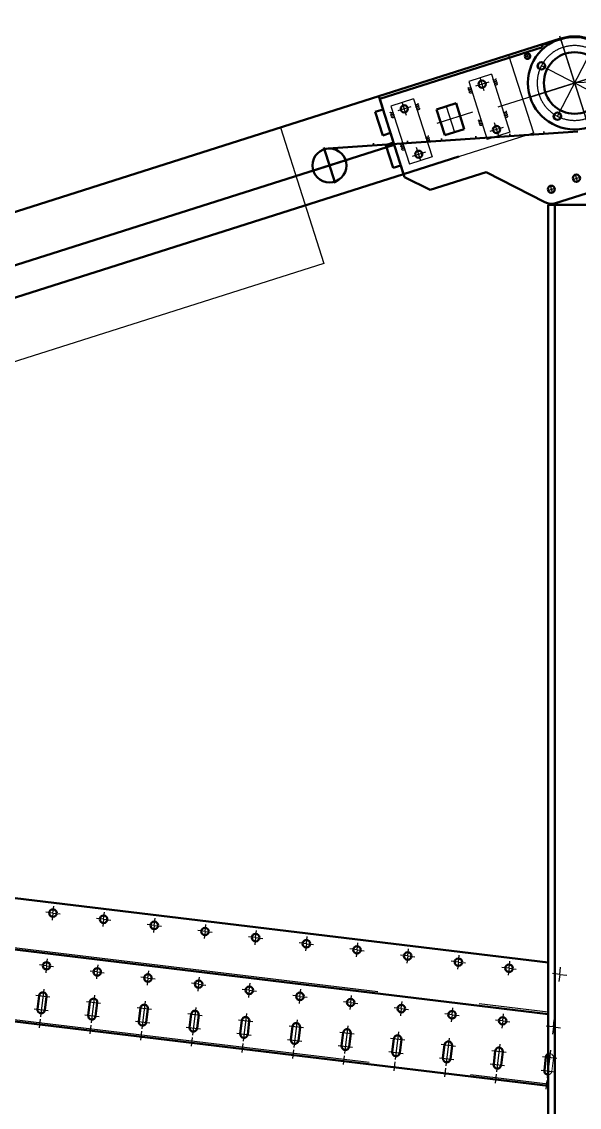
# Model space of a CAD drawing. Header units: millimetres. Extents: x 0 to 118800, y 79635 to 177025.
# Drawn here: x 29450 to 30269, y 99391 to 100988 of the extents above; entities that cross this region are included whole.
import ezdxf

# ---------------------------------------------------------------- set-up
doc = ezdxf.new("R2010")
doc.units = ezdxf.units.MM
doc.header["$LTSCALE"] = 200
for name, pattern in [('AM_DIN_F_W050', [6.25, 4.75, -1.5]), ('AM_DIN_G_W050', [13.75, 9.75, -1.5, 1, -1.5]), ('AM_DIN_G_W050x2', [6.875, 4.75, -0.875, 0.375, -0.875]), ('AM_ISO02W050x2', [3.75, 3, -0.75]), ('AM_ISO08W050x2', [9, 6, -0.75, 1.5, -0.75]), ('AUSGEZOGEN', [0]), ('PUNKT', [0.25, 0, -0.25])]:
    doc.linetypes.add(name, pattern=pattern)
doc.layers.add('1', color=7, linetype='Continuous')
for name, color, linetype, lineweight in [('AM_0', 7, 'Continuous', 50), ('AM_0N', 7, 'Continuous', 50), ('AM_2', 5, 'Continuous', 50), ('AM_3', 6, 'AM_DIN_F_W050', 25), ('AM_7', 4, 'AM_DIN_G_W050', 25), ('AM_9', 253, 'Continuous', 0)]:
    doc.layers.add(name, color=color, linetype=linetype, lineweight=lineweight)

# ---------------------------------------------------------------- blocks, each defined once
blk = doc.blocks.new('*U405')
at = {"layer": 'AM_0N'}
for p, q in [((30323.6, 100718.1), (30223.6, 100718.1)), ((30223.6, 100718.1), (30223.6, 99200.1)), ((30233.6, 100718.1), (30233.6, 99200.1)), ((30313.6, 100718.1), (30313.6, 99200.1)), ((30323.6, 99200.1), (30323.6, 100718.1)), ((30223.6, 99200.1), (30323.6, 99200.1))]:
    blk.add_line(p, q, dxfattribs=at)
blk = doc.blocks.new('AFlaschBD120')
at = {"layer": '1', "color": 4, "linetype": 'AUSGEZOGEN'}
for centre in [(398.8, 543.1), (476.6, 543.1), (398.8, 465.4), (476.6, 465.4)]:
    blk.add_arc(centre, 6, 85.7773, 56.5255, dxfattribs=at)
at = {"layer": 'AM_0'}
for p, q in [((437.7, 571.8), (466.7, 571.8)), ((466.7, 571.8), (466.7, 568.8)), ((466.7, 568.8), (717.7, 568.8)), ((717.7, 552.5), (717.7, 568.8)), ((717.7, 552.5), (729.7, 552.5)), ((729.7, 516.3), (729.7, 552.5)), ((612.7, 528.8), (612.7, 488.8)), ((612.7, 528.8), (642.7, 528.8)), ((642.7, 528.8), (642.7, 488.8)), ((717.7, 516.3), (729.7, 516.3)), ((717.7, 501.3), (717.7, 516.3)), ((717.7, 501.3), (729.7, 501.3)), ((729.7, 466), (729.7, 501.3)), ((372.5, 486.8), (402.7, 373.9)), ((612.7, 488.8), (642.7, 488.8)), ((717.7, 466), (729.7, 466)), ((717.7, 466), (717.7, 447.8)), ((717.7, 447.8), (687.7, 418.8)), ((532.7, 350.4), (601, 418.8)), ((601, 418.8), (687.7, 418.8)), ((441.4, 344.3), (517.8, 344.3))]:
    blk.add_line(p, q, dxfattribs=at)
for centre, radius in [((491.7, 562.8), 4), ((437.7, 504.3), 45.2), ((398.8, 543.1), 5.25), ((476.6, 543.1), 5.25), ((567.7, 543.8), 5.25), ((687.7, 543.8), 5.25), ((567.7, 473.8), 5.25), ((687.7, 473.8), 5.25), ((398.8, 465.4), 5.25), ((476.6, 465.4), 5.25), ((437.7, 374.3), 5.25), ((477.7, 370), 5.35), ((517.7, 365.7), 5.25)]:
    blk.add_circle(centre, radius, dxfattribs=at)
for centre, radius, start, end in [((437.7, 504.3), 67.5, 90, 195), ((441.4, 384.3), 40, 195, 270), ((517.8, 365.3), 21, 270, 315)]:
    blk.add_arc(centre, radius, start, end, dxfattribs=at)
at = {"layer": 'AM_3', "linetype": 'AM_ISO02W050x2'}
for p, q in [((550.2, 553.6), (550.2, 464)), ((550.2, 553.6), (585.2, 553.6)), ((585.2, 553.6), (585.2, 464)), ((670.2, 553.6), (705.2, 553.6)), ((670.2, 553.6), (670.2, 464)), ((705.2, 553.6), (705.2, 464)), ((550.2, 464), (585.2, 464)), ((670.2, 464), (705.2, 464))]:
    blk.add_line(p, q, dxfattribs=at)
for centre in [(548.2, 545.7), (548.2, 543.2), (587.1, 545.7), (587.1, 543.2), (668.2, 545.7), (668.2, 543.2), (707.1, 545.7), (707.1, 543.2), (548.2, 540.7), (548.2, 538.2), (587.1, 540.7), (587.1, 538.2), (668.2, 540.7), (668.2, 538.2), (707.1, 540.7), (707.1, 538.2), (548.2, 495.7), (587.1, 495.7), (668.2, 495.7), (707.1, 495.7), (548.2, 493.2), (548.2, 490.7), (548.2, 488.2), (587.1, 493.2), (587.1, 490.7), (587.1, 488.2), (668.2, 493.2), (668.2, 490.7), (668.2, 488.2), (707.1, 493.2), (707.1, 490.7), (707.1, 488.2)]:
    blk.add_arc(centre, 2, 180, 0, dxfattribs=at)
at = {"layer": 'AM_7', "linetype": 'AM_ISO08W050x2'}
for p, q in [((437.7, 577.3), (437.7, 365.7)), ((496.1, 562.8), (487.3, 562.8)), ((491.7, 567.2), (491.7, 558.4)), ((398.8, 465.4), (476.6, 543.1)), ((476.6, 465.4), (398.8, 543.1)), ((557.4, 543.8), (577.9, 543.8)), ((567.7, 533.5), (567.7, 554)), ((677.4, 543.8), (697.9, 543.8)), ((687.7, 533.5), (687.7, 554)), ((717.7, 465.5), (717.7, 552)), ((627.7, 528.8), (627.7, 488.8)), ((382.7, 504.3), (555.9, 504.3)), ((384.6, 490), (437.7, 504.3)), ((593.6, 508.8), (648.9, 508.8)), ((567.7, 463.5), (567.7, 484)), ((687.7, 463.5), (687.7, 484)), ((557.4, 473.8), (577.9, 473.8)), ((677.4, 473.8), (697.9, 473.8)), ((443.5, 374.3), (431.9, 374.3)), ((437.7, 380), (437.7, 368.5)), ((483.6, 370), (471.8, 370)), ((477.7, 375.9), (477.7, 364.1)), ((517.7, 371.5), (517.7, 359.9)), ((523.5, 365.7), (511.9, 365.7))]:
    blk.add_line(p, q, dxfattribs=at)
blk.add_circle((437.7, 504.3), 55, dxfattribs=at)
blk = doc.blocks.new('guf ohne Mittelspannung')
at = {"layer": '1', "color": 4, "linetype": 'PUNKT'}
blk.add_line((-3255.2, -135), (-2898.1, -47.8), dxfattribs=at)
at = {"layer": 'AM_0'}
for p, q in [((-3271.5, 0), (-2991.5, 0)), ((-2991.5, 0), (-290, 0)), ((-2991.5, 0), (-2991.5, -120)), ((-2891.5, -47.5), (-2891.5, -102.5)), ((-2991.5, -75), (-290, -75)), ((-2864, -75), (-2919, -75)), ((-3076.9, -120), (-2991.5, -120)), ((-2991.5, -120), (-290, -120))]:
    blk.add_line(p, q, dxfattribs=at)
for centre, radius in [((-3271.5, -68.5), 68.5), ((-2891.5, -75), 25)]:
    blk.add_circle(centre, radius, dxfattribs=at)
at = {"layer": 'AM_2'}
blk.add_line((-3254.5, -138), (-2897.4, -50.7), dxfattribs=at)
at = {"layer": 'AM_3', "linetype": 'AM_ISO02W050x2'}
for p in [(-3191.5, 0), (-3076.9, -120)]:
    blk.add_line(p, (-3191.5, -120), dxfattribs=at)
at = {"layer": 'AM_7', "linetype": 'AM_ISO08W050x2'}
for p, q in [((-3271.5, 0), (-3271.5, -137)), ((-2840, 0), (-2840, -210)), ((-3203, -68.5), (-3340, -68.5)), ((-2840, -210), (-500, -210))]:
    blk.add_line(p, q, dxfattribs=at)
at = {"layer": 'AM_0'}
blk.add_blockref('AFlaschBD120', (-3709.2, -572.8), dxfattribs=at)
blk = doc.blocks.new('*U438')
at = {"layer": 'AM_0'}
for p, q in [((29624.9, 99537.1), (29622.5, 99517.2)), ((29635.8, 99535.8), (29633.4, 99515.9))]:
    blk.add_line(p, q, dxfattribs=at)
for centre, start, end in [((29630.3, 99536.4), 353.1038, 173.1038), ((29627.9, 99516.6), 173.1038, 353.1038)]:
    blk.add_arc(centre, 5.5, start, end, dxfattribs=at)
at = {"layer": 'AM_7', "linetype": 'AM_DIN_G_W050x2'}
for p, q in [((29631.6, 99546.9), (29626.7, 99506.2)), ((29619.9, 99537.7), (29640.8, 99535.2)), ((29617.5, 99517.8), (29638.4, 99515.3))]:
    blk.add_line(p, q, dxfattribs=at)
blk = doc.blocks.new('*U439')
at = {"layer": 'AM_0'}
for p, q in [((29550.4, 99546.1), (29548, 99526.2)), ((29561.3, 99544.8), (29558.9, 99524.9))]:
    blk.add_line(p, q, dxfattribs=at)
for centre, start, end in [((29555.9, 99545.4), 353.1038, 173.1038), ((29553.5, 99525.6), 173.1038, 353.1038)]:
    blk.add_arc(centre, 5.5, start, end, dxfattribs=at)
at = {"layer": 'AM_7', "linetype": 'AM_DIN_G_W050x2'}
for p, q in [((29545.5, 99546.7), (29566.3, 99544.2)), ((29557.1, 99555.9), (29552.2, 99515.2)), ((29543.1, 99526.8), (29563.9, 99524.3))]:
    blk.add_line(p, q, dxfattribs=at)
blk = doc.blocks.new('*U440')
at = {"layer": 'AM_0'}
for p, q in [((29476, 99555.1), (29473.6, 99535.2)), ((29486.9, 99553.8), (29484.5, 99533.9))]:
    blk.add_line(p, q, dxfattribs=at)
for centre, start, end in [((29481.4, 99554.4), 353.1038, 173.1038), ((29479, 99534.6), 173.1038, 353.1038)]:
    blk.add_arc(centre, 5.5, start, end, dxfattribs=at)
at = {"layer": 'AM_7', "linetype": 'AM_DIN_G_W050x2'}
for p, q in [((29482.7, 99564.9), (29477.8, 99524.2)), ((29471, 99555.7), (29491.8, 99553.2)), ((29468.6, 99535.8), (29489.4, 99533.3))]:
    blk.add_line(p, q, dxfattribs=at)
blk = doc.blocks.new('*U441')
at = {"layer": 'AM_0'}
for p, q in [((29848.2, 99510.1), (29845.8, 99490.2)), ((29859.2, 99508.8), (29856.8, 99488.9))]:
    blk.add_line(p, q, dxfattribs=at)
for centre, start, end in [((29853.7, 99509.4), 353.1038, 173.1038), ((29851.3, 99489.6), 173.1038, 353.1038)]:
    blk.add_arc(centre, 5.5, start, end, dxfattribs=at)
at = {"layer": 'AM_7', "linetype": 'AM_DIN_G_W050x2'}
for p, q in [((29855, 99519.8), (29850, 99479.1)), ((29843.3, 99510.7), (29864.1, 99508.2)), ((29840.9, 99490.8), (29861.7, 99488.3))]:
    blk.add_line(p, q, dxfattribs=at)
blk = doc.blocks.new('*U442')
at = {"layer": 'AM_0'}
for p, q in [((29699.3, 99528.1), (29696.9, 99508.2)), ((29710.3, 99526.8), (29707.9, 99506.9))]:
    blk.add_line(p, q, dxfattribs=at)
for centre, start, end in [((29704.8, 99527.4), 353.1038, 173.1038), ((29702.4, 99507.6), 173.1038, 353.1038)]:
    blk.add_arc(centre, 5.5, start, end, dxfattribs=at)
at = {"layer": 'AM_7', "linetype": 'AM_DIN_G_W050x2'}
for p, q in [((29706.1, 99537.9), (29701.1, 99497.1)), ((29694.4, 99528.7), (29715.2, 99526.2)), ((29692, 99508.8), (29712.8, 99506.3))]:
    blk.add_line(p, q, dxfattribs=at)
blk = doc.blocks.new('*U443')
at = {"layer": 'AM_0'}
for p, q in [((29773.8, 99519.1), (29771.4, 99499.2)), ((29784.7, 99517.8), (29782.3, 99497.9))]:
    blk.add_line(p, q, dxfattribs=at)
for centre, start, end in [((29779.3, 99518.4), 353.1038, 173.1038), ((29776.9, 99498.6), 173.1038, 353.1038)]:
    blk.add_arc(centre, 5.5, start, end, dxfattribs=at)
at = {"layer": 'AM_7', "linetype": 'AM_DIN_G_W050x2'}
for p, q in [((29768.8, 99519.7), (29789.7, 99517.2)), ((29780.5, 99528.8), (29775.6, 99488.1)), ((29766.4, 99499.8), (29787.3, 99497.3))]:
    blk.add_line(p, q, dxfattribs=at)
blk = doc.blocks.new('*U444')
at = {"layer": 'AM_0'}
for p, q in [((29922.7, 99501.1), (29920.3, 99481.2)), ((29933.6, 99499.8), (29931.2, 99479.9))]:
    blk.add_line(p, q, dxfattribs=at)
for centre, start, end in [((29928.2, 99500.4), 353.1038, 173.1038), ((29925.8, 99480.6), 173.1038, 353.1038)]:
    blk.add_arc(centre, 5.5, start, end, dxfattribs=at)
at = {"layer": 'AM_7', "linetype": 'AM_DIN_G_W050x2'}
for p, q in [((29917.7, 99501.7), (29938.6, 99499.2)), ((29929.4, 99510.8), (29924.5, 99470.1)), ((29915.3, 99481.8), (29936.2, 99479.3))]:
    blk.add_line(p, q, dxfattribs=at)
blk = doc.blocks.new('*U445')
at = {"layer": 'AM_0'}
for p, q in [((29997.2, 99492.1), (29994.8, 99472.2)), ((30008.1, 99490.7), (30005.7, 99470.9))]:
    blk.add_line(p, q, dxfattribs=at)
for centre, start, end in [((30002.6, 99491.4), 353.1038, 173.1038), ((30000.2, 99471.6), 173.1038, 353.1038)]:
    blk.add_arc(centre, 5.5, start, end, dxfattribs=at)
at = {"layer": 'AM_7', "linetype": 'AM_DIN_G_W050x2'}
for p, q in [((30003.9, 99501.8), (29999, 99461.1)), ((29992.2, 99492.7), (30013, 99490.1)), ((29989.8, 99472.8), (30010.6, 99470.3))]:
    blk.add_line(p, q, dxfattribs=at)
blk = doc.blocks.new('*U446')
at = {"layer": 'AM_0'}
for p, q in [((30071.6, 99483.1), (30069.2, 99463.2)), ((30082.5, 99481.7), (30080.1, 99461.9))]:
    blk.add_line(p, q, dxfattribs=at)
for centre, start, end in [((30077.1, 99482.4), 353.1038, 173.1038), ((30074.7, 99462.5), 173.1038, 353.1038)]:
    blk.add_arc(centre, 5.5, start, end, dxfattribs=at)
at = {"layer": 'AM_7', "linetype": 'AM_DIN_G_W050x2'}
for p, q in [((30066.7, 99483.7), (30087.5, 99481.1)), ((30078.3, 99492.8), (30073.4, 99452.1)), ((30064.3, 99463.8), (30085.1, 99461.3))]:
    blk.add_line(p, q, dxfattribs=at)
blk = doc.blocks.new('*U447')
at = {"layer": 'AM_0'}
blk.add_line((30220.5, 99465.1), (30218.1, 99445.2), dxfattribs=at)
for centre, start, end in [((30226, 99464.4), 116.0782, 173.1038), ((30223.6, 99444.5), 173.1038, 269.8294)]:
    blk.add_arc(centre, 5.5, start, end, dxfattribs=at)
at = {"layer": 'AM_7', "linetype": 'AM_DIN_G_W050x2'}
for p, q in [((30227.3, 99474.8), (30222.3, 99434.1)), ((30215.6, 99465.7), (30236.4, 99463.1)), ((30213.2, 99445.8), (30234, 99443.3))]:
    blk.add_line(p, q, dxfattribs=at)
at = {"layer": 'AM_9'}
blk.add_line((30231.5, 99463.7), (30229.1, 99443.9), dxfattribs=at)
for centre, start, end in [((30226, 99464.4), 353.1038, 116.0782), ((30223.6, 99444.5), 269.8294, 353.1038)]:
    blk.add_arc(centre, 5.5, start, end, dxfattribs=at)
blk = doc.blocks.new('*U448')
at = {"layer": 'AM_0'}
for p, q in [((30146.1, 99474.1), (30143.7, 99454.2)), ((30157, 99472.7), (30154.6, 99452.9))]:
    blk.add_line(p, q, dxfattribs=at)
for centre, start, end in [((30151.5, 99473.4), 353.1038, 173.1038), ((30149.1, 99453.5), 173.1038, 353.1038)]:
    blk.add_arc(centre, 5.5, start, end, dxfattribs=at)
at = {"layer": 'AM_7', "linetype": 'AM_DIN_G_W050x2'}
for p, q in [((30152.8, 99483.8), (30147.9, 99443.1)), ((30141.1, 99474.7), (30162, 99472.1)), ((30138.7, 99454.8), (30159.6, 99452.3))]:
    blk.add_line(p, q, dxfattribs=at)
blk = doc.blocks.new('*U483')
at = {"layer": 'AM_0'}
for p, q in [((29624.9, 99537.1), (29622.5, 99517.2)), ((29635.8, 99535.8), (29633.4, 99515.9))]:
    blk.add_line(p, q, dxfattribs=at)
for centre, start, end in [((29630.3, 99536.4), 353.1038, 173.1038), ((29627.9, 99516.6), 173.1038, 353.1038)]:
    blk.add_arc(centre, 5.5, start, end, dxfattribs=at)
at = {"layer": 'AM_7', "linetype": 'AM_DIN_G_W050x2'}
for p, q in [((29631.6, 99546.9), (29626.7, 99506.2)), ((29619.9, 99537.7), (29640.8, 99535.2)), ((29617.5, 99517.8), (29638.4, 99515.3))]:
    blk.add_line(p, q, dxfattribs=at)
blk = doc.blocks.new('*U484')
at = {"layer": 'AM_0'}
for p, q in [((29550.4, 99546.1), (29548, 99526.2)), ((29561.3, 99544.8), (29558.9, 99524.9))]:
    blk.add_line(p, q, dxfattribs=at)
for centre, start, end in [((29555.9, 99545.4), 353.1038, 173.1038), ((29553.5, 99525.6), 173.1038, 353.1038)]:
    blk.add_arc(centre, 5.5, start, end, dxfattribs=at)
at = {"layer": 'AM_7', "linetype": 'AM_DIN_G_W050x2'}
for p, q in [((29545.5, 99546.7), (29566.3, 99544.2)), ((29557.1, 99555.9), (29552.2, 99515.2)), ((29543.1, 99526.8), (29563.9, 99524.3))]:
    blk.add_line(p, q, dxfattribs=at)
blk = doc.blocks.new('*U485')
at = {"layer": 'AM_0'}
for p, q in [((29476, 99555.1), (29473.6, 99535.2)), ((29486.9, 99553.8), (29484.5, 99533.9))]:
    blk.add_line(p, q, dxfattribs=at)
for centre, start, end in [((29481.4, 99554.4), 353.1038, 173.1038), ((29479, 99534.6), 173.1038, 353.1038)]:
    blk.add_arc(centre, 5.5, start, end, dxfattribs=at)
at = {"layer": 'AM_7', "linetype": 'AM_DIN_G_W050x2'}
for p, q in [((29482.7, 99564.9), (29477.8, 99524.2)), ((29471, 99555.7), (29491.8, 99553.2)), ((29468.6, 99535.8), (29489.4, 99533.3))]:
    blk.add_line(p, q, dxfattribs=at)
blk = doc.blocks.new('*U486')
at = {"layer": 'AM_0'}
for p, q in [((29848.2, 99510.1), (29845.8, 99490.2)), ((29859.2, 99508.8), (29856.8, 99488.9))]:
    blk.add_line(p, q, dxfattribs=at)
for centre, start, end in [((29853.7, 99509.4), 353.1038, 173.1038), ((29851.3, 99489.6), 173.1038, 353.1038)]:
    blk.add_arc(centre, 5.5, start, end, dxfattribs=at)
at = {"layer": 'AM_7', "linetype": 'AM_DIN_G_W050x2'}
for p, q in [((29855, 99519.8), (29850, 99479.1)), ((29843.3, 99510.7), (29864.1, 99508.2)), ((29840.9, 99490.8), (29861.7, 99488.3))]:
    blk.add_line(p, q, dxfattribs=at)
blk = doc.blocks.new('*U487')
at = {"layer": 'AM_0'}
for p, q in [((29699.3, 99528.1), (29696.9, 99508.2)), ((29710.3, 99526.8), (29707.9, 99506.9))]:
    blk.add_line(p, q, dxfattribs=at)
for centre, start, end in [((29704.8, 99527.4), 353.1038, 173.1038), ((29702.4, 99507.6), 173.1038, 353.1038)]:
    blk.add_arc(centre, 5.5, start, end, dxfattribs=at)
at = {"layer": 'AM_7', "linetype": 'AM_DIN_G_W050x2'}
for p, q in [((29706.1, 99537.9), (29701.1, 99497.1)), ((29694.4, 99528.7), (29715.2, 99526.2)), ((29692, 99508.8), (29712.8, 99506.3))]:
    blk.add_line(p, q, dxfattribs=at)
blk = doc.blocks.new('*U488')
at = {"layer": 'AM_0'}
for p, q in [((29773.8, 99519.1), (29771.4, 99499.2)), ((29784.7, 99517.8), (29782.3, 99497.9))]:
    blk.add_line(p, q, dxfattribs=at)
for centre, start, end in [((29779.3, 99518.4), 353.1038, 173.1038), ((29776.9, 99498.6), 173.1038, 353.1038)]:
    blk.add_arc(centre, 5.5, start, end, dxfattribs=at)
at = {"layer": 'AM_7', "linetype": 'AM_DIN_G_W050x2'}
for p, q in [((29768.8, 99519.7), (29789.7, 99517.2)), ((29780.5, 99528.8), (29775.6, 99488.1)), ((29766.4, 99499.8), (29787.3, 99497.3))]:
    blk.add_line(p, q, dxfattribs=at)
blk = doc.blocks.new('*U489')
at = {"layer": 'AM_0'}
for p, q in [((29922.7, 99501.1), (29920.3, 99481.2)), ((29933.6, 99499.8), (29931.2, 99479.9))]:
    blk.add_line(p, q, dxfattribs=at)
for centre, start, end in [((29928.2, 99500.4), 353.1038, 173.1038), ((29925.8, 99480.6), 173.1038, 353.1038)]:
    blk.add_arc(centre, 5.5, start, end, dxfattribs=at)
at = {"layer": 'AM_7', "linetype": 'AM_DIN_G_W050x2'}
for p, q in [((29917.7, 99501.7), (29938.6, 99499.2)), ((29929.4, 99510.8), (29924.5, 99470.1)), ((29915.3, 99481.8), (29936.2, 99479.3))]:
    blk.add_line(p, q, dxfattribs=at)
blk = doc.blocks.new('*U490')
at = {"layer": 'AM_0'}
for p, q in [((29997.2, 99492.1), (29994.8, 99472.2)), ((30008.1, 99490.7), (30005.7, 99470.9))]:
    blk.add_line(p, q, dxfattribs=at)
for centre, start, end in [((30002.6, 99491.4), 353.1038, 173.1038), ((30000.2, 99471.6), 173.1038, 353.1038)]:
    blk.add_arc(centre, 5.5, start, end, dxfattribs=at)
at = {"layer": 'AM_7', "linetype": 'AM_DIN_G_W050x2'}
for p, q in [((30003.9, 99501.8), (29999, 99461.1)), ((29992.2, 99492.7), (30013, 99490.1)), ((29989.8, 99472.8), (30010.6, 99470.3))]:
    blk.add_line(p, q, dxfattribs=at)
blk = doc.blocks.new('*U491')
at = {"layer": 'AM_0'}
for p, q in [((30071.6, 99483.1), (30069.2, 99463.2)), ((30082.5, 99481.7), (30080.1, 99461.9))]:
    blk.add_line(p, q, dxfattribs=at)
for centre, start, end in [((30077.1, 99482.4), 353.1038, 173.1038), ((30074.7, 99462.5), 173.1038, 353.1038)]:
    blk.add_arc(centre, 5.5, start, end, dxfattribs=at)
at = {"layer": 'AM_7', "linetype": 'AM_DIN_G_W050x2'}
for p, q in [((30066.7, 99483.7), (30087.5, 99481.1)), ((30078.3, 99492.8), (30073.4, 99452.1)), ((30064.3, 99463.8), (30085.1, 99461.3))]:
    blk.add_line(p, q, dxfattribs=at)
blk = doc.blocks.new('*U492')
at = {"layer": 'AM_0'}
blk.add_line((30220.5, 99465.1), (30218.1, 99445.2), dxfattribs=at)
for centre, start, end in [((30226, 99464.4), 116.0782, 173.1038), ((30223.6, 99444.5), 173.1038, 269.8294)]:
    blk.add_arc(centre, 5.5, start, end, dxfattribs=at)
at = {"layer": 'AM_7', "linetype": 'AM_DIN_G_W050x2'}
for p, q in [((30227.3, 99474.8), (30222.3, 99434.1)), ((30215.6, 99465.7), (30236.4, 99463.1)), ((30213.2, 99445.8), (30234, 99443.3))]:
    blk.add_line(p, q, dxfattribs=at)
at = {"layer": 'AM_9'}
blk.add_line((30231.5, 99463.7), (30229.1, 99443.9), dxfattribs=at)
for centre, start, end in [((30226, 99464.4), 353.1038, 116.0782), ((30223.6, 99444.5), 269.8294, 353.1038)]:
    blk.add_arc(centre, 5.5, start, end, dxfattribs=at)
blk = doc.blocks.new('*U493')
at = {"layer": 'AM_0'}
for p, q in [((30146.1, 99474.1), (30143.7, 99454.2)), ((30157, 99472.7), (30154.6, 99452.9))]:
    blk.add_line(p, q, dxfattribs=at)
for centre, start, end in [((30151.5, 99473.4), 353.1038, 173.1038), ((30149.1, 99453.5), 173.1038, 353.1038)]:
    blk.add_arc(centre, 5.5, start, end, dxfattribs=at)
at = {"layer": 'AM_7', "linetype": 'AM_DIN_G_W050x2'}
for p, q in [((30152.8, 99483.8), (30147.9, 99443.1)), ((30141.1, 99474.7), (30162, 99472.1)), ((30138.7, 99454.8), (30159.6, 99452.3))]:
    blk.add_line(p, q, dxfattribs=at)

msp = doc.modelspace()

# ---------------------------------------------------------------- linework, layer by layer
at = {"layer": 'AM_0'}
for p, q in [((30223.6, 99603.7), (27152.6, 99975.1)), ((30223.6, 99603.7), (27152.6, 99975.1)), ((27143.6, 99900.7), (30223.6, 99528.1)), ((27143.6, 99900.7), (30223.6, 99528.1)), ((27131, 99796.4), (30223.6, 99422.4)), ((27131, 99796.4), (30223.6, 99422.4))]:
    msp.add_line(p, q, dxfattribs=at)
for centre in [(29496.2, 99676.6), (29496.2, 99676.6), (29570.6, 99667.5), (29570.6, 99667.5), (29645.1, 99658.5), (29645.1, 99658.5), (29719.6, 99649.5), (29719.6, 99649.5), (29794, 99640.5), (29794, 99640.5), (29868.5, 99631.5), (29868.5, 99631.5), (29942.9, 99622.5), (29942.9, 99622.5), (30017.4, 99613.5), (30017.4, 99613.5), (30091.9, 99604.5), (30091.9, 99604.5), (29486.8, 99599.1), (29486.8, 99599.1), (29561.3, 99590.1), (29561.3, 99590.1), (30166.3, 99595.5), (30166.3, 99595.5), (29635.7, 99581.1), (29635.7, 99581.1), (29710.2, 99572.1), (29710.2, 99572.1), (29784.7, 99563.1), (29784.7, 99563.1), (29859.1, 99554.1), (29859.1, 99554.1), (29933.6, 99545.1), (29933.6, 99545.1), (30008, 99536.1), (30008, 99536.1), (30082.5, 99527.1), (30082.5, 99527.1), (30156.9, 99518.1), (30156.9, 99518.1)]:
    msp.add_circle(centre, 5.5, dxfattribs=at)
at = {"layer": 'AM_3', "linetype": 'AM_ISO02W050x2'}
for p, q in [((27143.9, 99903.6), (30223.6, 99531.2)), ((27143.9, 99903.6), (30223.6, 99531.2)), ((27131.3, 99799.4), (30223.6, 99425.4)), ((27131.3, 99799.4), (30223.6, 99425.4))]:
    msp.add_line(p, q, dxfattribs=at)
at = {"layer": 'AM_7', "linetype": 'AM_ISO08W050x2'}
for p, q in [((29496.2, 99676.6), (29485.8, 99677.8)), ((29496.2, 99676.6), (29485.8, 99677.8)), ((29496.2, 99676.6), (29494.9, 99666.1)), ((29496.2, 99676.6), (29494.9, 99666.1)), ((29496.2, 99676.6), (29497.5, 99687)), ((29496.2, 99676.6), (29497.5, 99687)), ((29496.2, 99676.6), (29506.6, 99675.3)), ((29496.2, 99676.6), (29506.6, 99675.3)), ((29570.6, 99667.5), (29571.9, 99678)), ((29570.6, 99667.5), (29571.9, 99678)), ((29570.6, 99667.5), (29560.2, 99668.8)), ((29570.6, 99667.5), (29560.2, 99668.8)), ((29570.6, 99667.5), (29569.4, 99657.1)), ((29570.6, 99667.5), (29569.4, 99657.1)), ((29570.6, 99667.5), (29581.1, 99666.3)), ((29570.6, 99667.5), (29581.1, 99666.3)), ((29645.1, 99658.5), (29634.7, 99659.8)), ((29645.1, 99658.5), (29634.7, 99659.8)), ((29645.1, 99658.5), (29643.8, 99648.1)), ((29645.1, 99658.5), (29643.8, 99648.1)), ((29645.1, 99658.5), (29646.4, 99669)), ((29645.1, 99658.5), (29646.4, 99669)), ((29645.1, 99658.5), (29655.5, 99657.3)), ((29645.1, 99658.5), (29655.5, 99657.3)), ((29719.6, 99649.5), (29720.8, 99660)), ((29719.6, 99649.5), (29720.8, 99660)), ((29719.6, 99649.5), (29709.1, 99650.8)), ((29719.6, 99649.5), (29709.1, 99650.8)), ((29719.6, 99649.5), (29718.3, 99639.1)), ((29719.6, 99649.5), (29718.3, 99639.1)), ((29719.6, 99649.5), (29730, 99648.3)), ((29719.6, 99649.5), (29730, 99648.3)), ((29794, 99640.5), (29795.3, 99651)), ((29794, 99640.5), (29795.3, 99651)), ((29868.5, 99631.5), (29869.7, 99642)), ((29868.5, 99631.5), (29869.7, 99642)), ((29794, 99640.5), (29783.6, 99641.8)), ((29794, 99640.5), (29783.6, 99641.8)), ((29794, 99640.5), (29792.8, 99630.1)), ((29794, 99640.5), (29792.8, 99630.1)), ((29794, 99640.5), (29804.4, 99639.3)), ((29794, 99640.5), (29804.4, 99639.3)), ((29868.5, 99631.5), (29858.1, 99632.8)), ((29868.5, 99631.5), (29858.1, 99632.8)), ((29868.5, 99631.5), (29867.2, 99621.1)), ((29868.5, 99631.5), (29867.2, 99621.1)), ((29868.5, 99631.5), (29878.9, 99630.3)), ((29868.5, 99631.5), (29878.9, 99630.3)), ((29942.9, 99622.5), (29944.2, 99632.9)), ((29942.9, 99622.5), (29944.2, 99632.9)), ((29942.9, 99622.5), (29932.5, 99623.8)), ((29942.9, 99622.5), (29932.5, 99623.8)), ((29942.9, 99622.5), (29941.7, 99612.1)), ((29942.9, 99622.5), (29941.7, 99612.1)), ((29942.9, 99622.5), (29953.4, 99621.3)), ((29942.9, 99622.5), (29953.4, 99621.3)), ((30017.4, 99613.5), (30007, 99614.8)), ((30017.4, 99613.5), (30007, 99614.8)), ((30017.4, 99613.5), (30016.1, 99603.1)), ((30017.4, 99613.5), (30016.1, 99603.1)), ((30017.4, 99613.5), (30018.7, 99623.9)), ((30017.4, 99613.5), (30018.7, 99623.9)), ((30017.4, 99613.5), (30027.8, 99612.3)), ((30017.4, 99613.5), (30027.8, 99612.3)), ((30091.9, 99604.5), (30093.1, 99614.9)), ((30091.9, 99604.5), (30093.1, 99614.9)), ((29486.8, 99599.1), (29476.4, 99600.4)), ((29486.8, 99599.1), (29476.4, 99600.4)), ((29486.8, 99599.1), (29485.6, 99588.7)), ((29486.8, 99599.1), (29485.6, 99588.7)), ((29486.8, 99599.1), (29488.1, 99609.5)), ((29486.8, 99599.1), (29488.1, 99609.5)), ((29486.8, 99599.1), (29497.2, 99597.9)), ((29486.8, 99599.1), (29497.2, 99597.9)), ((29561.3, 99590.1), (29562.5, 99600.5)), ((29561.3, 99590.1), (29562.5, 99600.5)), ((30091.9, 99604.5), (30081.4, 99605.8)), ((30091.9, 99604.5), (30081.4, 99605.8)), ((30091.9, 99604.5), (30090.6, 99594.1)), ((30091.9, 99604.5), (30090.6, 99594.1)), ((30091.9, 99604.5), (30102.3, 99603.3)), ((30091.9, 99604.5), (30102.3, 99603.3)), ((30166.3, 99595.5), (30155.9, 99596.8)), ((30166.3, 99595.5), (30155.9, 99596.8)), ((30166.3, 99595.5), (30165, 99585.1)), ((30166.3, 99595.5), (30165, 99585.1)), ((30166.3, 99595.5), (30167.6, 99605.9)), ((30166.3, 99595.5), (30167.6, 99605.9)), ((30166.3, 99595.5), (30176.7, 99594.2)), ((30166.3, 99595.5), (30176.7, 99594.2)), ((30240.8, 99586.5), (30242, 99596.9)), ((30240.8, 99586.5), (30242, 99596.9)), ((29561.3, 99590.1), (29550.9, 99591.4)), ((29561.3, 99590.1), (29550.9, 99591.4)), ((29561.3, 99590.1), (29560, 99579.7)), ((29561.3, 99590.1), (29560, 99579.7)), ((29561.3, 99590.1), (29571.7, 99588.9)), ((29561.3, 99590.1), (29571.7, 99588.9)), ((29635.7, 99581.1), (29625.3, 99582.4)), ((29635.7, 99581.1), (29625.3, 99582.4)), ((29635.7, 99581.1), (29634.5, 99570.7)), ((29635.7, 99581.1), (29634.5, 99570.7)), ((29635.7, 99581.1), (29637, 99591.5)), ((29635.7, 99581.1), (29637, 99591.5)), ((29635.7, 99581.1), (29646.2, 99579.8)), ((29635.7, 99581.1), (29646.2, 99579.8)), ((29710.2, 99572.1), (29711.5, 99582.5)), ((29710.2, 99572.1), (29711.5, 99582.5)), ((30240.8, 99586.5), (30230.3, 99587.8)), ((30240.8, 99586.5), (30230.3, 99587.8)), ((30240.8, 99586.5), (30239.5, 99576.1)), ((30240.8, 99586.5), (30239.5, 99576.1)), ((30240.8, 99586.5), (30251.2, 99585.2)), ((30240.8, 99586.5), (30251.2, 99585.2)), ((29710.2, 99572.1), (29699.8, 99573.4)), ((29710.2, 99572.1), (29699.8, 99573.4)), ((29710.2, 99572.1), (29708.9, 99561.7)), ((29710.2, 99572.1), (29708.9, 99561.7)), ((29710.2, 99572.1), (29720.6, 99570.8)), ((29710.2, 99572.1), (29720.6, 99570.8)), ((29784.7, 99563.1), (29774.2, 99564.4)), ((29784.7, 99563.1), (29774.2, 99564.4)), ((29784.7, 99563.1), (29783.4, 99552.7)), ((29784.7, 99563.1), (29783.4, 99552.7)), ((29784.7, 99563.1), (29785.9, 99573.5)), ((29784.7, 99563.1), (29785.9, 99573.5)), ((29784.7, 99563.1), (29795.1, 99561.8)), ((29784.7, 99563.1), (29795.1, 99561.8)), ((29859.1, 99554.1), (29860.4, 99564.5)), ((29859.1, 99554.1), (29860.4, 99564.5)), ((29859.1, 99554.1), (29848.7, 99555.4)), ((29859.1, 99554.1), (29848.7, 99555.4)), ((29859.1, 99554.1), (29857.9, 99543.7)), ((29859.1, 99554.1), (29857.9, 99543.7)), ((29859.1, 99554.1), (29869.5, 99552.8)), ((29859.1, 99554.1), (29869.5, 99552.8)), ((29933.6, 99545.1), (29923.1, 99546.3)), ((29933.6, 99545.1), (29923.1, 99546.3)), ((29933.6, 99545.1), (29934.8, 99555.5)), ((29933.6, 99545.1), (29934.8, 99555.5)), ((30008, 99536.1), (30009.3, 99546.5)), ((30008, 99536.1), (30009.3, 99546.5)), ((29933.6, 99545.1), (29932.3, 99534.7)), ((29933.6, 99545.1), (29932.3, 99534.7)), ((29933.6, 99545.1), (29944, 99543.8)), ((29933.6, 99545.1), (29944, 99543.8)), ((30008, 99536.1), (29997.6, 99537.3)), ((30008, 99536.1), (29997.6, 99537.3)), ((30008, 99536.1), (30006.8, 99525.7)), ((30008, 99536.1), (30006.8, 99525.7)), ((30008, 99536.1), (30018.5, 99534.8)), ((30008, 99536.1), (30018.5, 99534.8)), ((30082.5, 99527.1), (30083.7, 99537.5)), ((30082.5, 99527.1), (30083.7, 99537.5)), ((29477.3, 99520.7), (29475.8, 99507.8)), ((29477.3, 99520.7), (29475.8, 99507.8)), ((30082.5, 99527.1), (30072.1, 99528.3)), ((30082.5, 99527.1), (30072.1, 99528.3)), ((30082.5, 99527.1), (30081.2, 99516.7)), ((30082.5, 99527.1), (30081.2, 99516.7)), ((30082.5, 99527.1), (30092.9, 99525.8)), ((30082.5, 99527.1), (30092.9, 99525.8)), ((30156.9, 99518.1), (30146.5, 99519.3)), ((30156.9, 99518.1), (30146.5, 99519.3)), ((30156.9, 99518.1), (30155.7, 99507.6)), ((30156.9, 99518.1), (30155.7, 99507.6)), ((30156.9, 99518.1), (30158.2, 99528.5)), ((30156.9, 99518.1), (30158.2, 99528.5)), ((30156.9, 99518.1), (30167.4, 99516.8)), ((30156.9, 99518.1), (30167.4, 99516.8)), ((30231.4, 99509.1), (30232.7, 99519.5)), ((30231.4, 99509.1), (30232.7, 99519.5)), ((29551.8, 99511.7), (29550.2, 99498.8)), ((29551.8, 99511.7), (29550.2, 99498.8)), ((29626.3, 99502.7), (29624.7, 99489.8)), ((29626.3, 99502.7), (29624.7, 99489.8)), ((30231.4, 99509.1), (30221, 99510.3)), ((30231.4, 99509.1), (30221, 99510.3)), ((30231.4, 99509.1), (30230.1, 99498.6)), ((30231.4, 99509.1), (30230.1, 99498.6)), ((30231.4, 99509.1), (30241.8, 99507.8)), ((30231.4, 99509.1), (30241.8, 99507.8)), ((29700.7, 99493.7), (29699.2, 99480.8)), ((29700.7, 99493.7), (29699.2, 99480.8)), ((29775.2, 99484.7), (29773.6, 99471.8)), ((29775.2, 99484.7), (29773.6, 99471.8)), ((29849.6, 99475.7), (29848.1, 99462.8)), ((29849.6, 99475.7), (29848.1, 99462.8)), ((29924.1, 99466.7), (29922.5, 99453.8)), ((29924.1, 99466.7), (29922.5, 99453.8)), ((29998.5, 99457.7), (29997, 99444.7)), ((29998.5, 99457.7), (29997, 99444.7)), ((30073, 99448.6), (30071.4, 99435.7)), ((30073, 99448.6), (30071.4, 99435.7)), ((30147.5, 99439.6), (30145.9, 99426.7)), ((30147.5, 99439.6), (30145.9, 99426.7)), ((30221.9, 99430.6), (30220.4, 99417.7)), ((30221.9, 99430.6), (30220.4, 99417.7))]:
    msp.add_line(p, q, dxfattribs=at)

# ---------------------------------------------------------------- block references
at = {"layer": 'AM_0', "xscale": -1, "rotation": 17.63720133011298}
msp.add_blockref('guf ohne Mittelspannung', (27124.1, 99971.5), dxfattribs=at)
at = {"layer": 'AM_0'}
for name in ['*U440', '*U485', '*U439', '*U484', '*U438', '*U483', '*U442', '*U487', '*U443', '*U488', '*U441', '*U486', '*U444', '*U489', '*U445', '*U490', '*U446', '*U491', '*U448', '*U493', '*U447', '*U492']:
    msp.add_blockref(name, (0, 0), dxfattribs=at)
at = {"layer": 'AM_0N'}
msp.add_blockref('*U405', (0, 0), dxfattribs=at)

doc.saveas('drawing.dxf')
